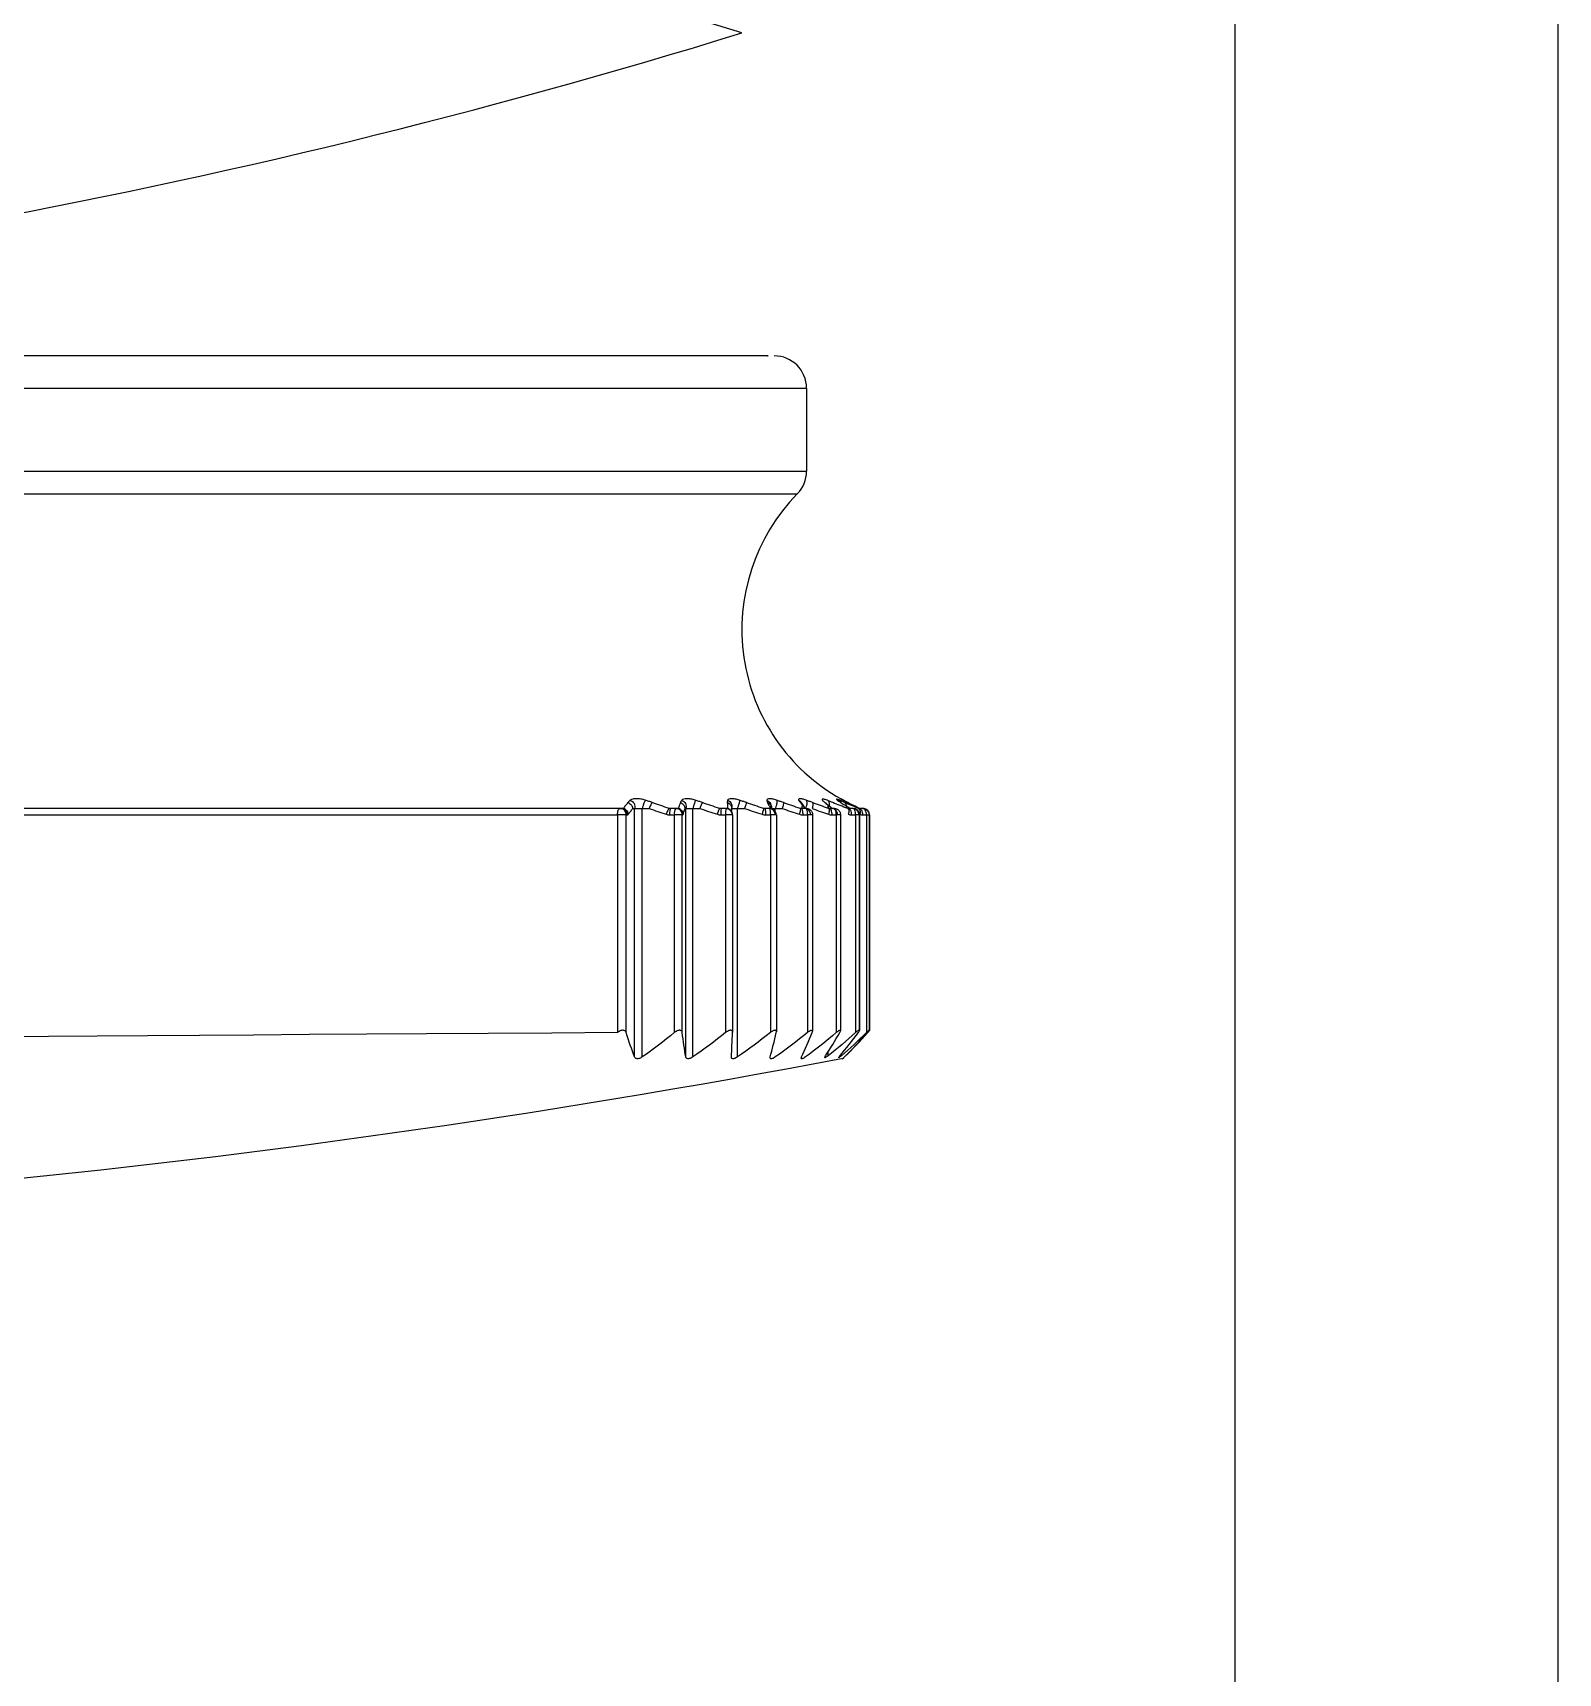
# Model space of a CAD drawing. Header units: inches. Extents: x 24920 to 61775, y 10942 to 38819.
# Drawn here: x 48686.36 to 48709.97, y 29506.05 to 29531.43 of the extents above; entities that cross this region are included whole.
import ezdxf

# ---------------------------------------------------------------- set-up
doc = ezdxf.new("R2010")
doc.units = ezdxf.units.IN
doc.header["$MEASUREMENT"] = 0
doc.layers.add('FF-FIXT', color=2, linetype='Continuous')

# ---------------------------------------------------------------- blocks, each defined once
blk = doc.blocks.new('A$C345957AA')
at = {"layer": 'FF-FIXT'}
for p, q in [((-170, -95), (170, -95)), ((-175, -100), (175, -100))]:
    blk.add_line(p, q, dxfattribs=at)
blk = doc.blocks.new('ssgeg')
at = {"layer": 'FF-FIXT', "color": 8, "ltscale": 3}
for p, q in [((48899.09, 29350.431), (48928.333, 29350.431)), ((48928.333, 29350.431), (48928.333, 29349.145)), ((48899.139, 29349.145), (48928.333, 29349.145)), ((48899.17, 29348.795), (48928.191, 29348.795)), ((48925.465, 29343.931), (48903.504, 29343.931)), ((48925.445, 29343.931), (48903.504, 29343.931)), ((48925.439, 29343.931), (48925.528, 29343.931)), ((48925.465, 29343.931), (48925.445, 29343.931)), ((48925.496, 29343.931), (48925.465, 29343.931)), ((48925.5, 29343.924), (48925.472, 29343.931)), ((48925.643, 29343.931), (48925.671, 29343.931)), ((48925.671, 29340.086), (48925.671, 29343.931)), ((48925.79, 29340.086), (48925.791, 29343.931)), ((48925.791, 29343.931), (48925.898, 29343.931)), ((48926.236, 29343.931), (48926.207, 29343.931)), ((48926.318, 29343.931), (48926.236, 29343.931)), ((48926.31, 29343.931), (48926.236, 29343.931)), ((48926.295, 29343.931), (48926.376, 29343.931)), ((48926.318, 29343.931), (48926.31, 29343.931)), ((48926.347, 29343.931), (48926.318, 29343.931)), ((48926.355, 29343.924), (48926.325, 29343.931)), ((48926.453, 29343.931), (48926.465, 29343.931)), ((48926.464, 29340.086), (48926.465, 29343.931)), ((48926.572, 29340.086), (48926.573, 29343.931)), ((48926.573, 29343.931), (48926.683, 29343.931)), ((48927.014, 29343.931), (48926.988, 29343.931)), ((48927.089, 29343.931), (48927.014, 29343.931)), ((48927.112, 29343.931), (48927.086, 29343.931)), ((48927.174, 29343.931), (48927.17, 29343.931)), ((48927.176, 29343.93), (48927.177, 29343.975)), ((48927.263, 29340.086), (48927.264, 29343.931)), ((48927.264, 29343.931), (48927.374, 29343.931)), ((48927.691, 29343.931), (48927.669, 29343.931)), ((48927.767, 29343.931), (48927.691, 29343.931)), ((48927.774, 29343.931), (48927.753, 29343.931)), ((48927.849, 29343.931), (48927.957, 29343.931)), ((48927.849, 29343.876), (48927.849, 29343.931)), ((48928.253, 29343.931), (48928.235, 29343.931)), ((48928.327, 29343.931), (48928.253, 29343.931)), ((48928.327, 29343.931), (48928.338, 29343.931)), ((48928.688, 29343.931), (48928.675, 29343.931)), ((48928.76, 29343.931), (48928.688, 29343.931)), ((48928.76, 29343.931), (48928.768, 29343.931)), ((48928.851, 29344.037), (48928.876, 29344.036)), ((48928.979, 29343.931), (48928.971, 29343.931)), ((48929.046, 29343.931), (48928.979, 29343.931)), ((48929.14, 29343.931), (48929.137, 29343.931)), ((48929.201, 29343.931), (48929.162, 29343.931)), ((48929.209, 29343.931), (48929.201, 29343.931)), ((48929.215, 29343.931), (48929.209, 29343.931)), ((48903.467, 29343.831), (48925.408, 29343.831)), ((48925.542, 29343.831), (48925.408, 29343.831)), ((48925.408, 29343.831), (48925.408, 29340.462)), ((48925.542, 29340.462), (48925.542, 29343.831)), ((48925.542, 29343.831), (48925.561, 29343.831)), ((48926.213, 29343.831), (48926.287, 29343.831)), ((48926.409, 29343.831), (48926.287, 29343.831)), ((48926.287, 29343.831), (48926.287, 29340.462)), ((48926.409, 29340.462), (48926.409, 29343.831)), ((48926.409, 29343.831), (48926.418, 29343.831)), ((48927.005, 29343.831), (48927.081, 29343.831)), ((48927.081, 29343.831), (48927.081, 29340.462)), ((48927.181, 29343.831), (48927.081, 29343.831)), ((48927.189, 29343.831), (48927.181, 29343.831)), ((48927.189, 29343.831), (48927.189, 29340.464)), ((48927.697, 29343.831), (48927.773, 29343.831)), ((48927.773, 29343.831), (48927.773, 29340.462)), ((48927.862, 29343.831), (48927.773, 29343.831)), ((48927.867, 29343.831), (48927.862, 29343.831)), ((48927.867, 29343.831), (48927.867, 29340.474)), ((48928.274, 29343.831), (48928.348, 29343.831)), ((48928.348, 29343.831), (48928.348, 29340.462)), ((48928.427, 29343.831), (48928.348, 29343.831)), ((48928.427, 29343.831), (48928.427, 29340.484)), ((48928.723, 29343.831), (48928.794, 29343.831)), ((48928.794, 29343.831), (48928.794, 29340.462)), ((48928.86, 29343.831), (48928.794, 29343.831)), ((48928.86, 29343.831), (48928.859, 29340.49)), ((48929.026, 29343.831), (48929.093, 29343.831)), ((48929.146, 29343.831), (48929.093, 29343.831)), ((48929.093, 29343.831), (48929.093, 29340.462)), ((48929.146, 29343.831), (48929.146, 29340.496)), ((48929.154, 29343.831), (48929.146, 29343.831)), ((48929.154, 29343.831), (48929.154, 29340.495)), ((48929.2, 29343.831), (48929.261, 29343.831)), ((48929.261, 29343.831), (48929.261, 29340.462)), ((48929.261, 29343.831), (48929.301, 29343.831)), ((48929.301, 29343.831), (48929.301, 29340.497)), ((48929.301, 29343.831), (48929.301, 29343.831)), ((48929.309, 29343.831), (48929.301, 29343.831)), ((48929.309, 29343.831), (48929.309, 29340.497)), ((48928.666, 29340.102), (48928.666, 29340.169)), ((48928.872, 29340.102), (48928.872, 29340.129))]:
    blk.add_line(p, q, dxfattribs=at)
at = {"layer": 'FF-FIXT', "color": 8, "ltscale": 3, "flags": 128}
for points in [[(48925.408, 29343.831), (48925.409, 29343.851), (48925.411, 29343.869), (48925.415, 29343.887), (48925.419, 29343.902), (48925.425, 29343.914), (48925.431, 29343.924), (48925.438, 29343.929), (48925.445, 29343.931)], [(48928.794, 29343.831), (48928.794, 29343.851), (48928.792, 29343.869), (48928.788, 29343.887), (48928.784, 29343.902), (48928.779, 29343.914), (48928.773, 29343.923), (48928.766, 29343.929), (48928.76, 29343.931)], [(48929.093, 29343.831), (48929.092, 29343.851), (48929.09, 29343.869), (48929.085, 29343.887), (48929.079, 29343.902), (48929.072, 29343.914), (48929.064, 29343.923), (48929.055, 29343.929), (48929.046, 29343.931)], [(48929.261, 29343.831), (48929.26, 29343.851), (48929.256, 29343.869), (48929.251, 29343.887), (48929.243, 29343.902), (48929.234, 29343.914), (48929.224, 29343.923), (48929.213, 29343.929), (48929.201, 29343.931)], [(48929.233, 29343.925), (48929.223, 29343.929), (48929.215, 29343.931)]]:
    blk.add_lwpolyline(points, dxfattribs=at)
at = {"layer": 'FF-FIXT', "color": 8, "ltscale": 3}
for centre, radius, start, end in [((48896.404, 29255.806), 104.79, 72.83308, 86.56491), ((48896.404, 29456.055), 104.796, 273.43508, 287.16601), ((48927.833, 29350.431), 0.5, 359.9988, 89.9988), ((48927.833, 29349.145), 0.5, 315.5835, 359.9988), ((48930.333, 29346.695), 3, 135.5835, 240.8044), ((48925.444, 29343.833), 0.0984, 359.0785, 89.0405), ((48926.413, 29343.855), 0.128, 143.4485, 190.644), ((48926.31, 29343.831), 0.0997, 359.8288, 89.8305), ((48927.38, 29343.856), 0.3, 165.4988, 184.7384), ((48927.089, 29343.831), 0.1, 359.9786, 74.8628), ((48927.359, 29343.856), 0.415, 356.5565, 10.4247), ((48927.765, 29343.832), 0.0999, 359.7199, 70.9871), ((48928.211, 29343.855), 0.139, 350.0699, 33.233), ((48929.046, 29343.831), 0.1, 359.9718, 89.9703), ((48929.05, 29343.835), 0.0962, 357.6691, 87.4629), ((48929.209, 29343.831), 0.0997, 359.9393, 86.6165), ((48900.948, 29486.891), 149.46, 269.81397, 280.77969)]:
    blk.add_arc(centre, radius, start, end, dxfattribs=at)
for points, knots in [([(48927.73, 29350.931), (48927.744, 29350.931), (48927.783, 29350.931), (48926.917, 29350.931), (48903.483, 29350.931), (48901.408, 29350.931), (48899.969, 29350.931), (48899.249, 29350.931)], [0, 0, 0, 0, 0.124168, 0.343126, 0.562084, 0.781042, 1, 1, 1, 1]), ([(48925.561, 29343.831), (48925.561, 29343.855), (48925.552, 29343.882), (48925.514, 29343.921), (48925.487, 29343.931), (48925.465, 29343.931)], [0, 0, 0, 0, 0.5, 0.5, 1, 1, 1, 1]), ([(48925.568, 29344.02), (48925.556, 29344.005), (48925.532, 29343.973), (48925.508, 29343.945), (48925.496, 29343.931)], [0, 0, 0, 0, 0.5, 1, 1, 1, 1]), ([(48925.496, 29343.931), (48925.514, 29343.926), (48925.534, 29343.915), (48925.564, 29343.881), (48925.573, 29343.859), (48925.575, 29343.839)], [0, 0, 0, 0, 0.5, 0.5, 1, 1, 1, 1]), ([(48925.605, 29344.058), (48925.598, 29344.052), (48925.584, 29344.04), (48925.573, 29344.027), (48925.568, 29344.02)], [0, 0, 0, 0, 0.500003, 1, 1, 1, 1]), ([(48925.568, 29344.02), (48925.586, 29344.015), (48925.605, 29344.003), (48925.633, 29343.97), (48925.641, 29343.95), (48925.643, 29343.931)], [0, 0, 0, 0, 0.5, 0.5, 1, 1, 1, 1]), ([(48925.575, 29343.839), (48925.586, 29343.854), (48925.609, 29343.883), (48925.632, 29343.915), (48925.643, 29343.931)], [0, 0, 0, 0, 0.498413, 1, 1, 1, 1]), ([(48925.837, 29344.058), (48925.826, 29344.061), (48925.802, 29344.068), (48925.767, 29344.075), (48925.733, 29344.08), (48925.69, 29344.081), (48925.641, 29344.077), (48925.617, 29344.064), (48925.605, 29344.058)], [0, 0, 0, 0, 0.125244, 0.250422, 0.37569, 0.50093, 0.750634, 1, 1, 1, 1]), ([(48925.605, 29344.058), (48925.627, 29344.049), (48925.65, 29344.03), (48925.676, 29343.98), (48925.677, 29343.952), (48925.671, 29343.931)], [0, 0, 0, 0, 0.5, 0.5, 1, 1, 1, 1]), ([(48925.671, 29343.931), (48925.673, 29343.931), (48925.677, 29343.931), (48925.682, 29343.931), (48925.688, 29343.931), (48925.696, 29343.931), (48925.704, 29343.931), (48925.713, 29343.931), (48925.723, 29343.931), (48925.733, 29343.931), (48925.744, 29343.931), (48925.755, 29343.931), (48925.767, 29343.931), (48925.775, 29343.931), (48925.783, 29343.931), (48925.791, 29343.931)], [0, 0, 0, 0, 0.0000293073, 0.0000293073, 0.0000293073, 0.0000629551, 0.0000629551, 0.0000629551, 0.0000966479, 0.0000966479, 0.0000966479, 0.0001303408, 0.0001303408, 0.0001303408, 0.0001544286, 0.0001544286, 0.0001544286, 0.0001544286]), ([(48925.837, 29344.058), (48925.835, 29344.054), (48925.83, 29344.045), (48925.821, 29344.023), (48925.812, 29343.997), (48925.803, 29343.971), (48925.796, 29343.949), (48925.792, 29343.937), (48925.791, 29343.931)], [0, 0, 0, 0, 0.187319, 0.374876, 0.562147, 0.749607, 0.875012, 1, 1, 1, 1]), ([(48925.946, 29344.02), (48925.928, 29344.027), (48925.892, 29344.04), (48925.856, 29344.052), (48925.837, 29344.058)], [0, 0, 0, 0, 0.499997, 1, 1, 1, 1]), ([(48925.946, 29344.02), (48925.939, 29344.014), (48925.93, 29344.001), (48925.913, 29343.968), (48925.904, 29343.948), (48925.898, 29343.931)], [0, 0, 0, 0, 0.5, 0.5, 1, 1, 1, 1]), ([(48925.898, 29343.931), (48925.942, 29343.915), (48926.029, 29343.883), (48926.118, 29343.853), (48926.162, 29343.839)], [0, 0, 0, 0, 0.501585, 1, 1, 1, 1]), ([(48926.207, 29343.931), (48926.163, 29343.945), (48926.076, 29343.973), (48925.989, 29344.005), (48925.946, 29344.02)], [0, 0, 0, 0, 0.5, 1, 1, 1, 1]), ([(48926.207, 29343.931), (48926.201, 29343.926), (48926.193, 29343.914), (48926.176, 29343.88), (48926.168, 29343.858), (48926.162, 29343.839)], [0, 0, 0, 0, 0.5, 0.5, 1, 1, 1, 1]), ([(48926.236, 29343.931), (48926.231, 29343.931), (48926.224, 29343.921), (48926.215, 29343.882), (48926.213, 29343.855), (48926.213, 29343.831)], [0, 0, 0, 0, 0.5, 0.5, 1, 1, 1, 1]), ([(48926.418, 29343.831), (48926.418, 29343.855), (48926.408, 29343.882), (48926.369, 29343.921), (48926.342, 29343.931), (48926.318, 29343.931)], [0, 0, 0, 0, 0.5, 0.5, 1, 1, 1, 1]), ([(48926.381, 29344.02), (48926.375, 29344.005), (48926.364, 29343.973), (48926.352, 29343.945), (48926.347, 29343.931)], [0, 0, 0, 0, 0.4999995, 1, 1, 1, 1]), ([(48926.347, 29343.931), (48926.366, 29343.926), (48926.385, 29343.915), (48926.414, 29343.881), (48926.423, 29343.859), (48926.423, 29343.839)], [0, 0, 0, 0, 0.5, 0.5, 1, 1, 1, 1]), ([(48926.402, 29344.058), (48926.398, 29344.052), (48926.389, 29344.04), (48926.383, 29344.027), (48926.381, 29344.02)], [0, 0, 0, 0, 0.500003, 1, 1, 1, 1]), ([(48926.381, 29344.02), (48926.399, 29344.015), (48926.418, 29344.003), (48926.445, 29343.97), (48926.452, 29343.95), (48926.453, 29343.931)], [0, 0, 0, 0, 0.5, 0.5, 1, 1, 1, 1]), ([(48926.611, 29344.058), (48926.6, 29344.061), (48926.577, 29344.068), (48926.543, 29344.075), (48926.511, 29344.08), (48926.472, 29344.081), (48926.428, 29344.077), (48926.411, 29344.064), (48926.402, 29344.058)], [0, 0, 0, 0, 0.125244, 0.250422, 0.37569, 0.50093, 0.750634, 1, 1, 1, 1]), ([(48926.402, 29344.058), (48926.425, 29344.049), (48926.448, 29344.03), (48926.472, 29343.98), (48926.472, 29343.952), (48926.465, 29343.931)], [0, 0, 0, 0, 0.5, 0.5, 1, 1, 1, 1]), ([(48926.423, 29343.839), (48926.428, 29343.853), (48926.438, 29343.883), (48926.448, 29343.915), (48926.453, 29343.931)], [0, 0, 0, 0, 0.498416, 1, 1, 1, 1]), ([(48926.465, 29343.931), (48926.466, 29343.931), (48926.468, 29343.931), (48926.472, 29343.931), (48926.476, 29343.931), (48926.483, 29343.931), (48926.49, 29343.931), (48926.498, 29343.931), (48926.507, 29343.931), (48926.517, 29343.931), (48926.526, 29343.931), (48926.537, 29343.931), (48926.548, 29343.931), (48926.556, 29343.931), (48926.565, 29343.931), (48926.573, 29343.931)], [0, 0, 0, 0, 0.0000293073, 0.0000293073, 0.0000293073, 0.0000629551, 0.0000629551, 0.0000629551, 0.0000966479, 0.0000966479, 0.0000966479, 0.0001303408, 0.0001303408, 0.0001303408, 0.0001544286, 0.0001544286, 0.0001544286, 0.0001544286]), ([(48926.611, 29344.058), (48926.61, 29344.053), (48926.609, 29344.045), (48926.602, 29344.023), (48926.595, 29343.997), (48926.586, 29343.971), (48926.579, 29343.949), (48926.575, 29343.937), (48926.573, 29343.931)], [0, 0, 0, 0, 0.187319, 0.374876, 0.562147, 0.749607, 0.875012, 1, 1, 1, 1]), ([(48926.721, 29344.02), (48926.703, 29344.027), (48926.667, 29344.04), (48926.63, 29344.052), (48926.611, 29344.058)], [0, 0, 0, 0, 0.499997, 1, 1, 1, 1]), ([(48926.721, 29344.02), (48926.717, 29344.014), (48926.711, 29344.001), (48926.697, 29343.968), (48926.689, 29343.948), (48926.683, 29343.931)], [0, 0, 0, 0, 0.5, 0.5, 1, 1, 1, 1]), ([(48926.683, 29343.931), (48926.728, 29343.915), (48926.817, 29343.883), (48926.908, 29343.853), (48926.953, 29343.839)], [0, 0, 0, 0, 0.501585, 1, 1, 1, 1]), ([(48926.988, 29343.931), (48926.943, 29343.945), (48926.854, 29343.973), (48926.765, 29344.005), (48926.721, 29344.02)], [0, 0, 0, 0, 0.5, 1, 1, 1, 1]), ([(48926.988, 29343.931), (48926.985, 29343.926), (48926.979, 29343.914), (48926.966, 29343.88), (48926.959, 29343.858), (48926.953, 29343.839)], [0, 0, 0, 0, 0.5, 0.5, 1, 1, 1, 1]), ([(48927.014, 29343.931), (48927.012, 29343.931), (48927.009, 29343.921), (48927.006, 29343.882), (48927.005, 29343.855), (48927.005, 29343.831)], [0, 0, 0, 0, 0.5, 0.5, 1, 1, 1, 1]), ([(48927.186, 29343.831), (48927.186, 29343.855), (48927.177, 29343.882), (48927.138, 29343.921), (48927.11, 29343.931), (48927.086, 29343.931)], [0, 0, 0, 0, 0.5, 0.5, 1, 1, 1, 1]), ([(48927.088, 29343.931), (48927.094, 29343.931), (48927.106, 29343.93), (48927.122, 29343.924), (48927.138, 29343.914), (48927.152, 29343.901), (48927.163, 29343.886), (48927.172, 29343.868), (48927.179, 29343.85), (48927.181, 29343.837), (48927.181, 29343.831)], [0, 0, 0, 0, 0.128219, 0.256131, 0.383478, 0.509849, 0.635025, 0.758626, 0.880414, 1, 1, 1, 1]), ([(48927.112, 29344.058), (48927.11, 29344.052), (48927.107, 29344.04), (48927.107, 29344.027), (48927.107, 29344.02)], [0, 0, 0, 0, 0.5000034, 1, 1, 1, 1]), ([(48927.107, 29344.02), (48927.107, 29344.005), (48927.109, 29343.973), (48927.111, 29343.945), (48927.112, 29343.931)], [0, 0, 0, 0, 0.5, 1, 1, 1, 1]), ([(48927.107, 29344.02), (48927.125, 29344.015), (48927.143, 29344.003), (48927.168, 29343.97), (48927.174, 29343.95), (48927.174, 29343.931)], [0, 0, 0, 0, 0.5, 0.5, 1, 1, 1, 1]), ([(48927.294, 29344.058), (48927.283, 29344.061), (48927.26, 29344.068), (48927.229, 29344.075), (48927.199, 29344.08), (48927.165, 29344.081), (48927.128, 29344.077), (48927.118, 29344.064), (48927.112, 29344.058)], [0, 0, 0, 0, 0.125245, 0.250423, 0.375692, 0.500932, 0.750635, 1, 1, 1, 1]), ([(48927.112, 29344.058), (48927.135, 29344.049), (48927.158, 29344.03), (48927.18, 29343.98), (48927.179, 29343.952), (48927.17, 29343.931)], [0, 0, 0, 0, 0.5, 0.5, 1, 1, 1, 1]), ([(48927.112, 29343.931), (48927.13, 29343.926), (48927.15, 29343.915), (48927.177, 29343.881), (48927.185, 29343.859), (48927.184, 29343.839)], [0, 0, 0, 0, 0.5, 0.5, 1, 1, 1, 1]), ([(48927.184, 29343.839), (48927.183, 29343.853), (48927.179, 29343.883), (48927.176, 29343.915), (48927.174, 29343.931)], [0, 0, 0, 0, 0.498413, 1, 1, 1, 1]), ([(48927.176, 29343.931), (48927.179, 29343.931), (48927.186, 29343.931), (48927.209, 29343.931), (48927.236, 29343.931), (48927.256, 29343.931), (48927.264, 29343.931)], [0, 0, 0, 0, 0.225523, 0.51027, 0.794982, 1, 1, 1, 1]), ([(48927.294, 29344.058), (48927.294, 29344.053), (48927.295, 29344.045), (48927.292, 29344.023), (48927.286, 29343.997), (48927.278, 29343.971), (48927.271, 29343.949), (48927.266, 29343.937), (48927.264, 29343.931)], [0, 0, 0, 0, 0.187319, 0.374876, 0.562147, 0.749607, 0.875012, 1, 1, 1, 1]), ([(48927.402, 29344.02), (48927.384, 29344.027), (48927.348, 29344.04), (48927.312, 29344.052), (48927.294, 29344.058)], [0, 0, 0, 0, 0.499997, 1, 1, 1, 1]), ([(48927.402, 29344.02), (48927.401, 29344.014), (48927.398, 29344.001), (48927.387, 29343.968), (48927.38, 29343.948), (48927.374, 29343.931)], [0, 0, 0, 0, 0.5, 0.5, 1, 1, 1, 1]), ([(48927.374, 29343.931), (48927.419, 29343.915), (48927.509, 29343.883), (48927.599, 29343.853), (48927.645, 29343.839)], [0, 0, 0, 0, 0.501585, 1, 1, 1, 1]), ([(48927.669, 29343.931), (48927.624, 29343.945), (48927.535, 29343.973), (48927.447, 29344.005), (48927.402, 29344.02)], [0, 0, 0, 0, 0.5, 1, 1, 1, 1]), ([(48927.669, 29343.931), (48927.669, 29343.926), (48927.666, 29343.914), (48927.657, 29343.88), (48927.651, 29343.858), (48927.645, 29343.839)], [0, 0, 0, 0, 0.5, 0.5, 1, 1, 1, 1]), ([(48927.691, 29343.931), (48927.692, 29343.931), (48927.694, 29343.921), (48927.696, 29343.882), (48927.697, 29343.855), (48927.697, 29343.831)], [0, 0, 0, 0, 0.5, 0.5, 1, 1, 1, 1]), ([(48927.87, 29344.058), (48927.859, 29344.061), (48927.838, 29344.068), (48927.809, 29344.075), (48927.783, 29344.08), (48927.754, 29344.081), (48927.726, 29344.077), (48927.722, 29344.064), (48927.72, 29344.058)], [0, 0, 0, 0, 0.125244, 0.250422, 0.37569, 0.50093, 0.750634, 1, 1, 1, 1]), ([(48927.72, 29344.058), (48927.742, 29344.049), (48927.764, 29344.03), (48927.784, 29343.98), (48927.781, 29343.952), (48927.771, 29343.931)], [0, 0, 0, 0, 0.5, 0.5, 1, 1, 1, 1]), ([(48927.72, 29344.058), (48927.72, 29344.052), (48927.722, 29344.04), (48927.727, 29344.027), (48927.73, 29344.02)], [0, 0, 0, 0, 0.500003, 1, 1, 1, 1]), ([(48927.73, 29344.02), (48927.737, 29344.005), (48927.752, 29343.973), (48927.767, 29343.945), (48927.774, 29343.931)], [0, 0, 0, 0, 0.499999, 1, 1, 1, 1]), ([(48927.73, 29344.02), (48927.748, 29344.015), (48927.765, 29344.003), (48927.788, 29343.97), (48927.793, 29343.95), (48927.791, 29343.931)], [0, 0, 0, 0, 0.5, 0.5, 1, 1, 1, 1]), ([(48927.851, 29343.831), (48927.851, 29343.855), (48927.841, 29343.882), (48927.803, 29343.921), (48927.776, 29343.931), (48927.753, 29343.931)], [0, 0, 0, 0, 0.5, 0.5, 1, 1, 1, 1]), ([(48927.766, 29343.931), (48927.772, 29343.931), (48927.784, 29343.93), (48927.802, 29343.924), (48927.818, 29343.914), (48927.832, 29343.902), (48927.844, 29343.886), (48927.853, 29343.869), (48927.859, 29343.85), (48927.861, 29343.837), (48927.862, 29343.831)], [0, 0, 0, 0, 0.12731, 0.25443, 0.38109, 0.507105, 0.632249, 0.756246, 0.878902, 1, 1, 1, 1]), ([(48927.774, 29343.931), (48927.792, 29343.926), (48927.811, 29343.915), (48927.836, 29343.881), (48927.843, 29343.859), (48927.841, 29343.839)], [0, 0, 0, 0, 0.5, 0.5, 1, 1, 1, 1]), ([(48927.791, 29343.931), (48927.794, 29343.931), (48927.802, 29343.931), (48927.823, 29343.931), (48927.841, 29343.931), (48927.849, 29343.931)], [0, 0, 0, 0, 0.175411, 0.654905, 1, 1, 1, 1]), ([(48927.87, 29344.058), (48927.872, 29344.053), (48927.875, 29344.045), (48927.875, 29344.023), (48927.871, 29343.997), (48927.865, 29343.971), (48927.857, 29343.949), (48927.851, 29343.937), (48927.849, 29343.931)], [0, 0, 0, 0, 0.187319, 0.374876, 0.562147, 0.749607, 0.875012, 1, 1, 1, 1]), ([(48927.975, 29344.02), (48927.957, 29344.027), (48927.922, 29344.04), (48927.887, 29344.052), (48927.87, 29344.058)], [0, 0, 0, 0, 0.499997, 1, 1, 1, 1]), ([(48927.975, 29344.02), (48927.977, 29344.014), (48927.976, 29344.001), (48927.969, 29343.968), (48927.963, 29343.948), (48927.957, 29343.931)], [0, 0, 0, 0, 0.5, 0.5, 1, 1, 1, 1]), ([(48927.957, 29343.931), (48928.001, 29343.915), (48928.089, 29343.883), (48928.178, 29343.853), (48928.222, 29343.839)], [0, 0, 0, 0, 0.501585, 1, 1, 1, 1]), ([(48928.235, 29343.931), (48928.192, 29343.945), (48928.104, 29343.973), (48928.018, 29344.005), (48927.975, 29344.02)], [0, 0, 0, 0, 0.5, 1, 1, 1, 1]), ([(48928.327, 29344.058), (48928.317, 29344.061), (48928.298, 29344.068), (48928.272, 29344.075), (48928.251, 29344.08), (48928.227, 29344.081), (48928.207, 29344.077), (48928.21, 29344.064), (48928.211, 29344.058)], [0, 0, 0, 0, 0.125244, 0.250422, 0.37569, 0.50093, 0.750634, 1, 1, 1, 1]), ([(48928.211, 29344.058), (48928.233, 29344.049), (48928.253, 29344.03), (48928.271, 29343.98), (48928.267, 29343.952), (48928.256, 29343.931)], [0, 0, 0, 0, 0.5, 0.5, 1, 1, 1, 1]), ([(48928.211, 29344.058), (48928.215, 29344.052), (48928.222, 29344.04), (48928.232, 29344.027), (48928.238, 29344.02)], [0, 0, 0, 0, 0.500003, 1, 1, 1, 1]), ([(48928.235, 29343.931), (48928.238, 29343.926), (48928.238, 29343.914), (48928.233, 29343.88), (48928.228, 29343.858), (48928.222, 29343.839)], [0, 0, 0, 0, 0.5, 0.5, 1, 1, 1, 1]), ([(48928.238, 29344.02), (48928.251, 29344.005), (48928.278, 29343.973), (48928.306, 29343.945), (48928.32, 29343.931)], [0, 0, 0, 0, 0.5, 1, 1, 1, 1]), ([(48928.238, 29344.02), (48928.254, 29344.015), (48928.27, 29344.003), (48928.29, 29343.97), (48928.294, 29343.95), (48928.292, 29343.931)], [0, 0, 0, 0, 0.5, 0.5, 1, 1, 1, 1]), ([(48928.253, 29343.931), (48928.258, 29343.931), (48928.264, 29343.921), (48928.272, 29343.882), (48928.274, 29343.855), (48928.274, 29343.831)], [0, 0, 0, 0, 0.5, 0.5, 1, 1, 1, 1]), ([(48928.397, 29343.831), (48928.397, 29343.855), (48928.388, 29343.882), (48928.351, 29343.921), (48928.325, 29343.931), (48928.303, 29343.931)], [0, 0, 0, 0, 0.5, 0.5, 1, 1, 1, 1]), ([(48928.327, 29344.058), (48928.33, 29344.053), (48928.336, 29344.045), (48928.339, 29344.023), (48928.338, 29343.997), (48928.332, 29343.971), (48928.324, 29343.949), (48928.319, 29343.937), (48928.316, 29343.931)], [0, 0, 0, 0, 0.187319, 0.374876, 0.562147, 0.749607, 0.875012, 1, 1, 1, 1]), ([(48928.426, 29344.02), (48928.41, 29344.027), (48928.376, 29344.04), (48928.343, 29344.052), (48928.327, 29344.058)], [0, 0, 0, 0, 0.499997, 1, 1, 1, 1]), ([(48928.329, 29343.93), (48928.337, 29343.929), (48928.357, 29343.929), (48928.385, 29343.915), (48928.407, 29343.893), (48928.424, 29343.865), (48928.426, 29343.844), (48928.427, 29343.831)], [0, 0, 0, 0, 0.151677, 0.380625, 0.596414, 0.748674, 1, 1, 1, 1]), ([(48928.426, 29344.02), (48928.431, 29344.014), (48928.433, 29344.001), (48928.43, 29343.968), (48928.425, 29343.948), (48928.42, 29343.931)], [0, 0, 0, 0, 0.5, 0.5, 1, 1, 1, 1]), ([(48928.42, 29343.931), (48928.462, 29343.915), (48928.546, 29343.883), (48928.631, 29343.853), (48928.674, 29343.839)], [0, 0, 0, 0, 0.501585, 1, 1, 1, 1]), ([(48928.675, 29343.931), (48928.633, 29343.945), (48928.55, 29343.973), (48928.468, 29344.005), (48928.426, 29344.02)], [0, 0, 0, 0, 0.5, 1, 1, 1, 1]), ([(48928.666, 29344.05), (48928.656, 29344.054), (48928.635, 29344.062), (48928.61, 29344.07), (48928.588, 29344.075), (48928.573, 29344.073), (48928.573, 29344.065), (48928.579, 29344.056), (48928.583, 29344.052), (48928.585, 29344.05)], [0, 0, 0, 0, 0.141409, 0.282863, 0.424332, 0.645533, 0.866619, 0.933271, 1, 1, 1, 1]), ([(48928.585, 29344.05), (48928.59, 29344.045), (48928.6, 29344.035), (48928.612, 29344.025), (48928.619, 29344.02)], [0, 0, 0, 0, 0.500002, 1, 1, 1, 1]), ([(48928.619, 29344.02), (48928.638, 29344.005), (48928.677, 29343.973), (48928.717, 29343.945), (48928.737, 29343.931)], [0, 0, 0, 0, 0.5, 1, 1, 1, 1]), ([(48928.619, 29344.02), (48928.634, 29344.015), (48928.648, 29344.003), (48928.665, 29343.97), (48928.668, 29343.95), (48928.664, 29343.931)], [0, 0, 0, 0, 0.5, 0.5, 1, 1, 1, 1]), ([(48928.738, 29344.02), (48928.726, 29344.025), (48928.701, 29344.035), (48928.678, 29344.045), (48928.666, 29344.05)], [0, 0, 0, 0, 0.499998, 1, 1, 1, 1]), ([(48928.666, 29344.05), (48928.67, 29344.046), (48928.677, 29344.038), (48928.683, 29344.018), (48928.684, 29343.994), (48928.68, 29343.97), (48928.674, 29343.948), (48928.669, 29343.937), (48928.666, 29343.931)], [0, 0, 0, 0, 0.187343, 0.374881, 0.562185, 0.749644, 0.874993, 1, 1, 1, 1]), ([(48928.675, 29343.931), (48928.68, 29343.926), (48928.684, 29343.914), (48928.683, 29343.88), (48928.679, 29343.858), (48928.674, 29343.839)], [0, 0, 0, 0, 0.5, 0.5, 1, 1, 1, 1]), ([(48928.688, 29343.931), (48928.696, 29343.931), (48928.706, 29343.921), (48928.719, 29343.882), (48928.723, 29343.855), (48928.723, 29343.831)], [0, 0, 0, 0, 0.5, 0.5, 1, 1, 1, 1]), ([(48928.813, 29343.831), (48928.813, 29343.855), (48928.805, 29343.882), (48928.77, 29343.921), (48928.745, 29343.931), (48928.725, 29343.931)], [0, 0, 0, 0, 0.5, 0.5, 1, 1, 1, 1]), ([(48928.971, 29343.931), (48928.932, 29343.945), (48928.854, 29343.973), (48928.776, 29344.005), (48928.738, 29344.02)], [0, 0, 0, 0, 0.5, 1, 1, 1, 1]), ([(48928.76, 29343.93), (48928.768, 29343.93), (48928.787, 29343.93), (48928.816, 29343.916), (48928.838, 29343.895), (48928.853, 29343.871), (48928.859, 29343.85), (48928.859, 29343.836), (48928.86, 29343.831)], [0, 0, 0, 0, 0.144576, 0.372076, 0.585335, 0.735624, 0.907103, 1, 1, 1, 1]), ([(48928.862, 29344.05), (48928.853, 29344.054), (48928.835, 29344.062), (48928.815, 29344.07), (48928.8, 29344.075), (48928.793, 29344.073), (48928.8, 29344.065), (48928.812, 29344.056), (48928.817, 29344.052), (48928.82, 29344.05)], [0, 0, 0, 0, 0.141409, 0.282863, 0.424332, 0.645533, 0.866619, 0.933271, 1, 1, 1, 1]), ([(48928.809, 29344.072), (48928.814, 29344.069), (48928.825, 29344.062), (48928.838, 29344.049), (48928.844, 29344.039), (48928.847, 29344.035)], [0, 0, 0, 0, 0.349513, 0.721322, 1, 1, 1, 1]), ([(48928.82, 29344.05), (48928.827, 29344.045), (48928.841, 29344.035), (48928.857, 29344.025), (48928.865, 29344.02)], [0, 0, 0, 0, 0.500002, 1, 1, 1, 1]), ([(48928.903, 29344.058), (48928.896, 29344.061), (48928.884, 29344.068), (48928.872, 29344.075), (48928.864, 29344.08), (48928.861, 29344.081), (48928.867, 29344.077), (48928.889, 29344.064), (48928.901, 29344.058)], [0, 0, 0, 0, 0.125244, 0.250422, 0.37569, 0.50093, 0.750634, 1, 1, 1, 1]), ([(48928.926, 29344.02), (48928.915, 29344.025), (48928.893, 29344.035), (48928.872, 29344.045), (48928.862, 29344.05)], [0, 0, 0, 0, 0.499998, 1, 1, 1, 1]), ([(48928.865, 29344.02), (48928.89, 29344.005), (48928.94, 29343.973), (48928.991, 29343.945), (48929.017, 29343.931)], [0, 0, 0, 0, 0.5, 1, 1, 1, 1]), ([(48928.901, 29344.058), (48928.911, 29344.052), (48928.933, 29344.04), (48928.957, 29344.027), (48928.969, 29344.02)], [0, 0, 0, 0, 0.500003, 1, 1, 1, 1]), ([(48928.973, 29344.02), (48928.96, 29344.027), (48928.936, 29344.04), (48928.914, 29344.052), (48928.903, 29344.058)], [0, 0, 0, 0, 0.499997, 1, 1, 1, 1]), ([(48928.926, 29344.02), (48928.936, 29344.014), (48928.943, 29344.002), (48928.949, 29343.968), (48928.946, 29343.949), (48928.941, 29343.931)], [0, 0, 0, 0, 0.5, 0.5, 1, 1, 1, 1]), ([(48929.137, 29343.931), (48929.102, 29343.945), (48929.031, 29343.973), (48928.961, 29344.005), (48928.926, 29344.02)], [0, 0, 0, 0, 0.5, 1, 1, 1, 1]), ([(48928.969, 29344.02), (48928.999, 29344.005), (48929.059, 29343.973), (48929.12, 29343.945), (48929.151, 29343.931)], [0, 0, 0, 0, 0.5, 1, 1, 1, 1]), ([(48928.971, 29343.931), (48928.978, 29343.926), (48928.985, 29343.914), (48928.988, 29343.88), (48928.986, 29343.858), (48928.98, 29343.839)], [0, 0, 0, 0, 0.5, 0.5, 1, 1, 1, 1]), ([(48929.157, 29343.931), (48929.126, 29343.945), (48929.064, 29343.973), (48929.003, 29344.005), (48928.973, 29344.02)], [0, 0, 0, 0, 0.5, 1, 1, 1, 1]), ([(48928.979, 29343.931), (48928.99, 29343.931), (48929.003, 29343.921), (48929.022, 29343.882), (48929.026, 29343.855), (48929.026, 29343.831)], [0, 0, 0, 0, 0.5, 0.5, 1, 1, 1, 1]), ([(48929.054, 29343.931), (48929.052, 29343.931), (48929.048, 29343.931), (48929.046, 29343.931), (48929.046, 29343.931)], [0, 0, 0, 0, 0.5, 1, 1, 1, 1]), ([(48929.063, 29343.929), (48929.067, 29343.929), (48929.083, 29343.929), (48929.109, 29343.917), (48929.132, 29343.896), (48929.146, 29343.873), (48929.153, 29343.851), (48929.153, 29343.837), (48929.154, 29343.831)], [0, 0, 0, 0, 0.0843048, 0.3248253, 0.5491163, 0.7070528, 0.8827366, 1, 1, 1, 1]), ([(48929.137, 29343.931), (48929.147, 29343.926), (48929.156, 29343.914), (48929.164, 29343.88), (48929.163, 29343.858), (48929.158, 29343.839)], [0, 0, 0, 0, 0.5, 0.5, 1, 1, 1, 1]), ([(48929.14, 29343.931), (48929.154, 29343.931), (48929.171, 29343.921), (48929.194, 29343.882), (48929.2, 29343.855), (48929.2, 29343.831)], [0, 0, 0, 0, 0.5, 0.5, 1, 1, 1, 1]), ([(48929.2, 29343.931), (48929.213, 29343.93), (48929.24, 29343.927), (48929.273, 29343.904), (48929.296, 29343.871), (48929.299, 29343.844), (48929.301, 29343.831)], [0, 0, 0, 0, 0.250071, 0.500134, 0.750138, 1, 1, 1, 1]), ([(48925.561, 29343.831), (48925.564, 29343.832), (48925.568, 29343.832), (48925.572, 29343.837), (48925.575, 29343.839)], [0, 0, 0, 0, 0.501141, 1, 1, 1, 1]), ([(48926.162, 29343.839), (48926.17, 29343.837), (48926.187, 29343.832), (48926.204, 29343.831), (48926.213, 29343.831)], [0, 0, 0, 0, 0.4985774, 1, 1, 1, 1]), ([(48926.418, 29343.831), (48926.419, 29343.831), (48926.421, 29343.832), (48926.422, 29343.837), (48926.423, 29343.839)], [0, 0, 0, 0, 0.5011414, 1, 1, 1, 1]), ([(48926.953, 29343.839), (48926.961, 29343.837), (48926.979, 29343.832), (48926.996, 29343.831), (48927.005, 29343.831)], [0, 0, 0, 0, 0.498577, 1, 1, 1, 1]), ([(48927.186, 29343.831), (48927.186, 29343.831), (48927.185, 29343.832), (48927.185, 29343.837), (48927.184, 29343.839)], [0, 0, 0, 0, 0.501141, 1, 1, 1, 1]), ([(48927.645, 29343.839), (48927.653, 29343.837), (48927.67, 29343.832), (48927.688, 29343.831), (48927.697, 29343.831)], [0, 0, 0, 0, 0.498577, 1, 1, 1, 1]), ([(48927.851, 29343.831), (48927.849, 29343.831), (48927.846, 29343.832), (48927.843, 29343.837), (48927.841, 29343.839)], [0, 0, 0, 0, 0.5011414, 1, 1, 1, 1]), ([(48928.222, 29343.839), (48928.231, 29343.837), (48928.248, 29343.832), (48928.265, 29343.831), (48928.274, 29343.831)], [0, 0, 0, 0, 0.498577, 1, 1, 1, 1]), ([(48928.674, 29343.839), (48928.682, 29343.837), (48928.698, 29343.832), (48928.715, 29343.831), (48928.723, 29343.831)], [0, 0, 0, 0, 0.498577, 1, 1, 1, 1]), ([(48928.98, 29343.839), (48928.988, 29343.837), (48929.003, 29343.832), (48929.019, 29343.831), (48929.026, 29343.831)], [0, 0, 0, 0, 0.498596, 1, 1, 1, 1]), ([(48929.158, 29343.839), (48929.165, 29343.837), (48929.179, 29343.832), (48929.193, 29343.831), (48929.2, 29343.831)], [0, 0, 0, 0, 0.498577, 1, 1, 1, 1]), ([(48925.542, 29340.462), (48925.54, 29340.47), (48925.536, 29340.477), (48925.53, 29340.483), (48925.525, 29340.488), (48925.52, 29340.491), (48925.513, 29340.494), (48925.507, 29340.496), (48925.501, 29340.498), (48925.494, 29340.498), (48925.487, 29340.498), (48925.479, 29340.498), (48925.472, 29340.496), (48925.465, 29340.494), (48925.457, 29340.492), (48925.45, 29340.489), (48925.44, 29340.484), (48925.43, 29340.478), (48925.421, 29340.472), (48925.416, 29340.469), (48925.412, 29340.465), (48925.408, 29340.462)], [0, 0, 0, 0, 0.000037755, 0.000037755, 0.000037755, 0.0000657467, 0.0000657467, 0.0000657467, 0.0000895473, 0.0000895473, 0.0000895473, 0.0001134069, 0.0001134069, 0.0001134069, 0.0001365653, 0.0001365653, 0.0001365653, 0.0001706438, 0.0001706438, 0.0001706438, 0.000186607, 0.000186607, 0.000186607, 0.000186607]), ([(48926.409, 29340.462), (48926.408, 29340.47), (48926.406, 29340.477), (48926.401, 29340.483), (48926.398, 29340.488), (48926.393, 29340.491), (48926.388, 29340.494), (48926.383, 29340.496), (48926.377, 29340.498), (48926.371, 29340.498), (48926.364, 29340.498), (48926.357, 29340.498), (48926.35, 29340.496), (48926.343, 29340.494), (48926.336, 29340.492), (48926.329, 29340.489), (48926.319, 29340.484), (48926.309, 29340.478), (48926.3, 29340.472), (48926.295, 29340.469), (48926.291, 29340.465), (48926.287, 29340.462)], [0, 0, 0, 0, 0.000037755, 0.000037755, 0.000037755, 0.0000657467, 0.0000657467, 0.0000657467, 0.0000895473, 0.0000895473, 0.0000895473, 0.0001134069, 0.0001134069, 0.0001134069, 0.0001365653, 0.0001365653, 0.0001365653, 0.0001706438, 0.0001706438, 0.0001706438, 0.000186607, 0.000186607, 0.000186607, 0.000186607]), ([(48927.189, 29340.462), (48927.19, 29340.47), (48927.189, 29340.477), (48927.186, 29340.483), (48927.183, 29340.488), (48927.18, 29340.491), (48927.175, 29340.494), (48927.171, 29340.496), (48927.167, 29340.498), (48927.161, 29340.498), (48927.156, 29340.498), (48927.149, 29340.498), (48927.143, 29340.496), (48927.136, 29340.494), (48927.129, 29340.492), (48927.123, 29340.489), (48927.113, 29340.484), (48927.103, 29340.478), (48927.094, 29340.472), (48927.089, 29340.468), (48927.085, 29340.465), (48927.081, 29340.462)], [0, 0, 0, 0, 0.000037755, 0.000037755, 0.000037755, 0.0000657467, 0.0000657467, 0.0000657467, 0.0000895473, 0.0000895473, 0.0000895473, 0.0001134069, 0.0001134069, 0.0001134069, 0.0001365653, 0.0001365653, 0.0001365653, 0.0001706438, 0.0001706438, 0.0001706438, 0.000186607, 0.000186607, 0.000186607, 0.000186607]), ([(48927.865, 29340.462), (48927.867, 29340.47), (48927.867, 29340.477), (48927.866, 29340.483), (48927.865, 29340.488), (48927.863, 29340.491), (48927.859, 29340.494), (48927.856, 29340.496), (48927.852, 29340.498), (48927.848, 29340.498), (48927.843, 29340.498), (48927.838, 29340.498), (48927.832, 29340.496), (48927.826, 29340.494), (48927.82, 29340.492), (48927.813, 29340.489), (48927.804, 29340.484), (48927.795, 29340.478), (48927.786, 29340.472), (48927.781, 29340.468), (48927.777, 29340.465), (48927.773, 29340.462)], [0, 0, 0, 0, 0.000037755, 0.000037755, 0.000037755, 0.0000657467, 0.0000657467, 0.0000657467, 0.0000895473, 0.0000895473, 0.0000895473, 0.0001134069, 0.0001134069, 0.0001134069, 0.0001365653, 0.0001365653, 0.0001365653, 0.0001706438, 0.0001706438, 0.0001706438, 0.000186607, 0.000186607, 0.000186607, 0.000186607]), ([(48928.422, 29340.462), (48928.425, 29340.47), (48928.427, 29340.477), (48928.427, 29340.483), (48928.427, 29340.488), (48928.427, 29340.491), (48928.424, 29340.494), (48928.423, 29340.496), (48928.42, 29340.498), (48928.416, 29340.498), (48928.413, 29340.498), (48928.408, 29340.497), (48928.403, 29340.496), (48928.398, 29340.494), (48928.392, 29340.492), (48928.387, 29340.489), (48928.378, 29340.484), (48928.369, 29340.478), (48928.36, 29340.472), (48928.356, 29340.468), (48928.352, 29340.465), (48928.348, 29340.462)], [0, 0, 0, 0, 0.000037755, 0.000037755, 0.000037755, 0.0000657467, 0.0000657467, 0.0000657467, 0.0000895473, 0.0000895473, 0.0000895473, 0.0001134069, 0.0001134069, 0.0001134069, 0.0001365653, 0.0001365653, 0.0001365653, 0.0001706438, 0.0001706438, 0.0001706438, 0.000186607, 0.000186607, 0.000186607, 0.000186607]), ([(48928.848, 29340.462), (48928.853, 29340.47), (48928.856, 29340.477), (48928.858, 29340.483), (48928.859, 29340.488), (48928.86, 29340.491), (48928.859, 29340.494), (48928.858, 29340.496), (48928.857, 29340.498), (48928.854, 29340.498), (48928.851, 29340.498), (48928.848, 29340.497), (48928.844, 29340.496), (48928.84, 29340.494), (48928.835, 29340.492), (48928.83, 29340.489), (48928.822, 29340.484), (48928.814, 29340.478), (48928.806, 29340.472), (48928.802, 29340.468), (48928.798, 29340.465), (48928.794, 29340.462)], [0, 0, 0, 0, 0.000037755, 0.000037755, 0.000037755, 0.0000657467, 0.0000657467, 0.0000657467, 0.0000895473, 0.0000895473, 0.0000895473, 0.0001134069, 0.0001134069, 0.0001134069, 0.0001365653, 0.0001365653, 0.0001365653, 0.0001706438, 0.0001706438, 0.0001706438, 0.000186607, 0.000186607, 0.000186607, 0.000186607]), ([(48929.146, 29340.496), (48929.145, 29340.498), (48929.144, 29340.498), (48929.142, 29340.498), (48929.139, 29340.497), (48929.136, 29340.496), (48929.132, 29340.493), (48929.129, 29340.491), (48929.124, 29340.488), (48929.119, 29340.484), (48929.111, 29340.478), (48929.102, 29340.47), (48929.093, 29340.462)], [0, 0, 0, 0, 0.0000240602, 0.0000240602, 0.0000240602, 0.0000480886, 0.0000480886, 0.0000480886, 0.0000721723, 0.0000721723, 0.0000721723, 0.0001119387, 0.0001119387, 0.0001119387, 0.0001119387]), ([(48929.135, 29340.462), (48929.141, 29340.47), (48929.146, 29340.477), (48929.149, 29340.483), (48929.151, 29340.488), (48929.153, 29340.491), (48929.154, 29340.494), (48929.154, 29340.496), (48929.153, 29340.498), (48929.152, 29340.498), (48929.151, 29340.498), (48929.148, 29340.498), (48929.146, 29340.496)], [0, 0, 0, 0, 0.000037755, 0.000037755, 0.000037755, 0.0000657467, 0.0000657467, 0.0000657467, 0.0000895473, 0.0000895473, 0.0000895473, 0.0001117356, 0.0001117356, 0.0001117356, 0.0001117356]), ([(48929.301, 29340.497), (48929.301, 29340.497), (48929.301, 29340.499), (48929.298, 29340.496), (48929.288, 29340.488), (48929.274, 29340.475), (48929.264, 29340.465), (48929.261, 29340.462)], [0, 0, 0, 0, 0.042241, 0.277308, 0.506219, 0.841404, 1, 1, 1, 1]), ([(48929.273, 29340.462), (48929.28, 29340.47), (48929.286, 29340.477), (48929.291, 29340.483), (48929.294, 29340.488), (48929.297, 29340.491), (48929.299, 29340.494)], [0, 0, 0, 0, 0.00003775499, 0.00003775499, 0.00003775499, 0.00006574673, 0.00006574673, 0.00006574673, 0.00006574673]), ([(48929.308, 29340.497), (48929.308, 29340.497), (48929.309, 29340.496), (48929.302, 29340.488), (48929.292, 29340.475), (48929.283, 29340.465), (48929.28, 29340.462)], [0, 0, 0, 0, 0.1551191, 0.4227253, 0.8145846, 1, 1, 1, 1]), ([(48928.666, 29340.102), (48928.658, 29340.096), (48928.65, 29340.09), (48928.642, 29340.085), (48928.637, 29340.082), (48928.631, 29340.079), (48928.627, 29340.077), (48928.622, 29340.075), (48928.619, 29340.074), (48928.616, 29340.074), (48928.614, 29340.075), (48928.613, 29340.076), (48928.613, 29340.079), (48928.613, 29340.081), (48928.615, 29340.084), (48928.616, 29340.088), (48928.618, 29340.092), (48928.621, 29340.097), (48928.625, 29340.102)], [0, 0, 0, 0, 0.0000338569, 0.0000338569, 0.0000338569, 0.0000614833, 0.0000614833, 0.0000614833, 0.0000893569, 0.0000893569, 0.0000893569, 0.0001137913, 0.0001137913, 0.0001137913, 0.0001388793, 0.0001388793, 0.0001388793, 0.0001667421, 0.0001667421, 0.0001667421, 0.0001667421]), ([(48928.872, 29340.102), (48928.864, 29340.096), (48928.857, 29340.09), (48928.851, 29340.085), (48928.846, 29340.082), (48928.842, 29340.079), (48928.839, 29340.077), (48928.835, 29340.075), (48928.833, 29340.074), (48928.832, 29340.074), (48928.831, 29340.075), (48928.832, 29340.076), (48928.833, 29340.079), (48928.834, 29340.081), (48928.836, 29340.084), (48928.839, 29340.088), (48928.842, 29340.092), (48928.846, 29340.097), (48928.851, 29340.102)], [0, 0, 0, 0, 0.0000338569, 0.0000338569, 0.0000338569, 0.0000614833, 0.0000614833, 0.0000614833, 0.0000893569, 0.0000893569, 0.0000893569, 0.0001137913, 0.0001137913, 0.0001137913, 0.0001388793, 0.0001388793, 0.0001388793, 0.0001667421, 0.0001667421, 0.0001667421, 0.0001667421]), ([(48925.79, 29340.086), (48925.781, 29340.079), (48925.772, 29340.074), (48925.761, 29340.069), (48925.753, 29340.065), (48925.744, 29340.062), (48925.736, 29340.06), (48925.727, 29340.058), (48925.718, 29340.058), (48925.711, 29340.058), (48925.704, 29340.059), (48925.698, 29340.06), (48925.693, 29340.062), (48925.687, 29340.065), (48925.683, 29340.068), (48925.679, 29340.072), (48925.675, 29340.076), (48925.673, 29340.081), (48925.671, 29340.086)], [0, 0, 0, 0, 0.0000337382, 0.0000337382, 0.0000337382, 0.0000613606, 0.0000613606, 0.0000613606, 0.0000892256, 0.0000892256, 0.0000892256, 0.0001137012, 0.0001137012, 0.0001137012, 0.0001388699, 0.0001388699, 0.0001388699, 0.0001659953, 0.0001659953, 0.0001659953, 0.0001659953]), ([(48926.572, 29340.086), (48926.563, 29340.079), (48926.553, 29340.074), (48926.543, 29340.069), (48926.535, 29340.065), (48926.526, 29340.062), (48926.518, 29340.06), (48926.51, 29340.058), (48926.503, 29340.058), (48926.496, 29340.058), (48926.49, 29340.059), (48926.484, 29340.06), (48926.48, 29340.062), (48926.476, 29340.065), (48926.472, 29340.068), (48926.47, 29340.072), (48926.467, 29340.076), (48926.465, 29340.081), (48926.464, 29340.086)], [0, 0, 0, 0, 0.0000337382, 0.0000337382, 0.0000337382, 0.0000613606, 0.0000613606, 0.0000613606, 0.0000892256, 0.0000892256, 0.0000892256, 0.0001137012, 0.0001137012, 0.0001137012, 0.0001388699, 0.0001388699, 0.0001388699, 0.0001659953, 0.0001659953, 0.0001659953, 0.0001659953]), ([(48927.263, 29340.086), (48927.254, 29340.079), (48927.244, 29340.074), (48927.235, 29340.069), (48927.227, 29340.065), (48927.219, 29340.062), (48927.212, 29340.06), (48927.204, 29340.058), (48927.197, 29340.058), (48927.191, 29340.058), (48927.186, 29340.059), (48927.182, 29340.06), (48927.179, 29340.062), (48927.175, 29340.065), (48927.173, 29340.068), (48927.172, 29340.072), (48927.17, 29340.076), (48927.169, 29340.081), (48927.17, 29340.086)], [0, 0, 0, 0, 0.0000337382, 0.0000337382, 0.0000337382, 0.0000613606, 0.0000613606, 0.0000613606, 0.0000892256, 0.0000892256, 0.0000892256, 0.0001137012, 0.0001137012, 0.0001137012, 0.0001388699, 0.0001388699, 0.0001388699, 0.0001659953, 0.0001659953, 0.0001659953, 0.0001659953]), ([(48927.849, 29340.086), (48927.84, 29340.079), (48927.83, 29340.074), (48927.821, 29340.069), (48927.814, 29340.065), (48927.807, 29340.062), (48927.8, 29340.06), (48927.794, 29340.058), (48927.788, 29340.058), (48927.783, 29340.058), (48927.779, 29340.059), (48927.776, 29340.06), (48927.773, 29340.062), (48927.771, 29340.065), (48927.77, 29340.068), (48927.769, 29340.072), (48927.769, 29340.076), (48927.77, 29340.081), (48927.771, 29340.086)], [0, 0, 0, 0, 0.0000337382, 0.0000337382, 0.0000337382, 0.0000613606, 0.0000613606, 0.0000613606, 0.0000892256, 0.0000892256, 0.0000892256, 0.0001137012, 0.0001137012, 0.0001137012, 0.0001388699, 0.0001388699, 0.0001388699, 0.0001659953, 0.0001659953, 0.0001659953, 0.0001659953]), ([(48928.316, 29340.086), (48928.307, 29340.079), (48928.298, 29340.074), (48928.29, 29340.069), (48928.283, 29340.065), (48928.277, 29340.062), (48928.271, 29340.06), (48928.266, 29340.058), (48928.261, 29340.058), (48928.258, 29340.058), (48928.254, 29340.059), (48928.252, 29340.06), (48928.251, 29340.062), (48928.25, 29340.065), (48928.25, 29340.068), (48928.251, 29340.072), (48928.252, 29340.076), (48928.253, 29340.081), (48928.256, 29340.086)], [0, 0, 0, 0, 0.0000337382, 0.0000337382, 0.0000337382, 0.0000613606, 0.0000613606, 0.0000613606, 0.0000892256, 0.0000892256, 0.0000892256, 0.0001137012, 0.0001137012, 0.0001137012, 0.0001388699, 0.0001388699, 0.0001388699, 0.0001659953, 0.0001659953, 0.0001659953, 0.0001659953]), ([(48928.892, 29340.059), (48928.892, 29340.058), (48928.891, 29340.057), (48928.895, 29340.062), (48928.905, 29340.071), (48928.914, 29340.081), (48928.919, 29340.086)], [0, 0, 0, 0, 0.064585, 0.362269, 0.668998, 1, 1, 1, 1]), ([(48928.92, 29340.086), (48928.914, 29340.079), (48928.908, 29340.074), (48928.903, 29340.069), (48928.899, 29340.065), (48928.896, 29340.062), (48928.894, 29340.06)], [0, 0, 0, 0, 0.0000337382, 0.0000337382, 0.0000337382, 0.00006136056, 0.00006136056, 0.00006136056, 0.00006136056])]:
    blk.add_open_spline(points, degree=3, knots=knots, dxfattribs=at)
for points in [[(48925.408, 29340.462), (48903.384, 29340.33), (48903.226, 29340.205), (48903.064, 29340.086)], [(48925.671, 29340.086), (48925.627, 29340.205), (48925.584, 29340.33), (48925.542, 29340.462)], [(48926.287, 29340.462), (48926.126, 29340.33), (48925.961, 29340.205), (48925.79, 29340.086)], [(48926.464, 29340.086), (48926.446, 29340.205), (48926.427, 29340.33), (48926.409, 29340.462)], [(48927.081, 29340.462), (48926.916, 29340.33), (48926.747, 29340.205), (48926.572, 29340.086)], [(48927.17, 29340.086), (48927.176, 29340.205), (48927.183, 29340.33), (48927.189, 29340.462)], [(48927.773, 29340.462), (48927.608, 29340.33), (48927.438, 29340.205), (48927.263, 29340.086)], [(48927.771, 29340.086), (48927.803, 29340.205), (48927.835, 29340.33), (48927.865, 29340.462)], [(48928.348, 29340.462), (48928.186, 29340.33), (48928.02, 29340.205), (48927.849, 29340.086)], [(48928.256, 29340.086), (48928.313, 29340.205), (48928.368, 29340.33), (48928.422, 29340.462)], [(48928.794, 29340.462), (48928.639, 29340.33), (48928.48, 29340.205), (48928.316, 29340.086)], [(48928.625, 29340.102), (48928.701, 29340.216), (48928.776, 29340.336), (48928.848, 29340.462)], [(48929.093, 29340.462), (48928.955, 29340.336), (48928.812, 29340.216), (48928.666, 29340.102)], [(48928.851, 29340.102), (48928.948, 29340.216), (48929.043, 29340.336), (48929.135, 29340.462)], [(48929.261, 29340.462), (48929.135, 29340.336), (48929.005, 29340.216), (48928.872, 29340.102)], [(48928.919, 29340.086), (48929.04, 29340.205), (48929.158, 29340.33), (48929.273, 29340.462)], [(48929.28, 29340.462), (48929.163, 29340.33), (48929.044, 29340.205), (48928.92, 29340.086)]]:
    blk.add_open_spline(points, degree=3, dxfattribs=at)
at = {"layer": 'FF-FIXT', "ltscale": 3, "xscale": -1, "rotation": 89.99877853851476}
blk.add_blockref('A$C345957AA', (48839.964, 29429.428), dxfattribs=at)

msp = doc.modelspace()

# ---------------------------------------------------------------- block references
msp.add_blockref('ssgeg', (-230, 175.5))

doc.saveas('drawing.dxf')
